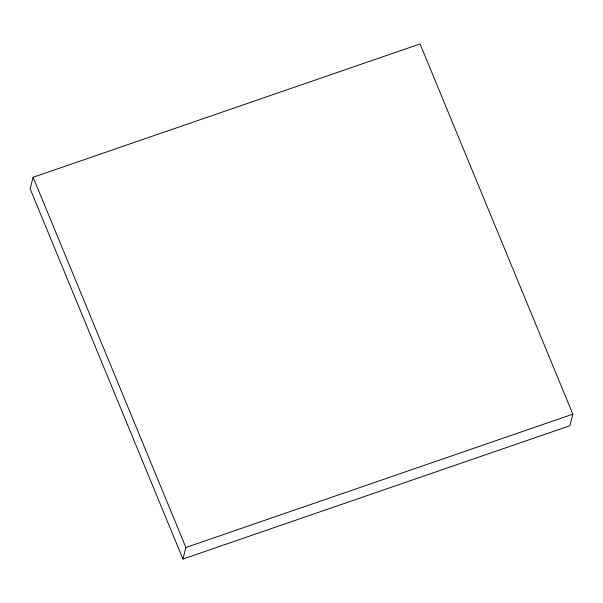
<?xml version="1.0" encoding="UTF-8"?>
<svg xmlns="http://www.w3.org/2000/svg" width="603" height="603" viewBox="0 0 603 603"><rect width="100%" height="100%" fill="white"/><g stroke="black" fill="none" stroke-linecap="round" stroke-linejoin="round"><path stroke-width="0.9" d="M33.097 177.274L30.15 188.837L182.943 559.049L569.903 425.726L572.85 414.163L420.057 43.951L33.097 177.274L185.89 547.486L182.943 559.049M185.89 547.486L572.85 414.163"/></g></svg>
